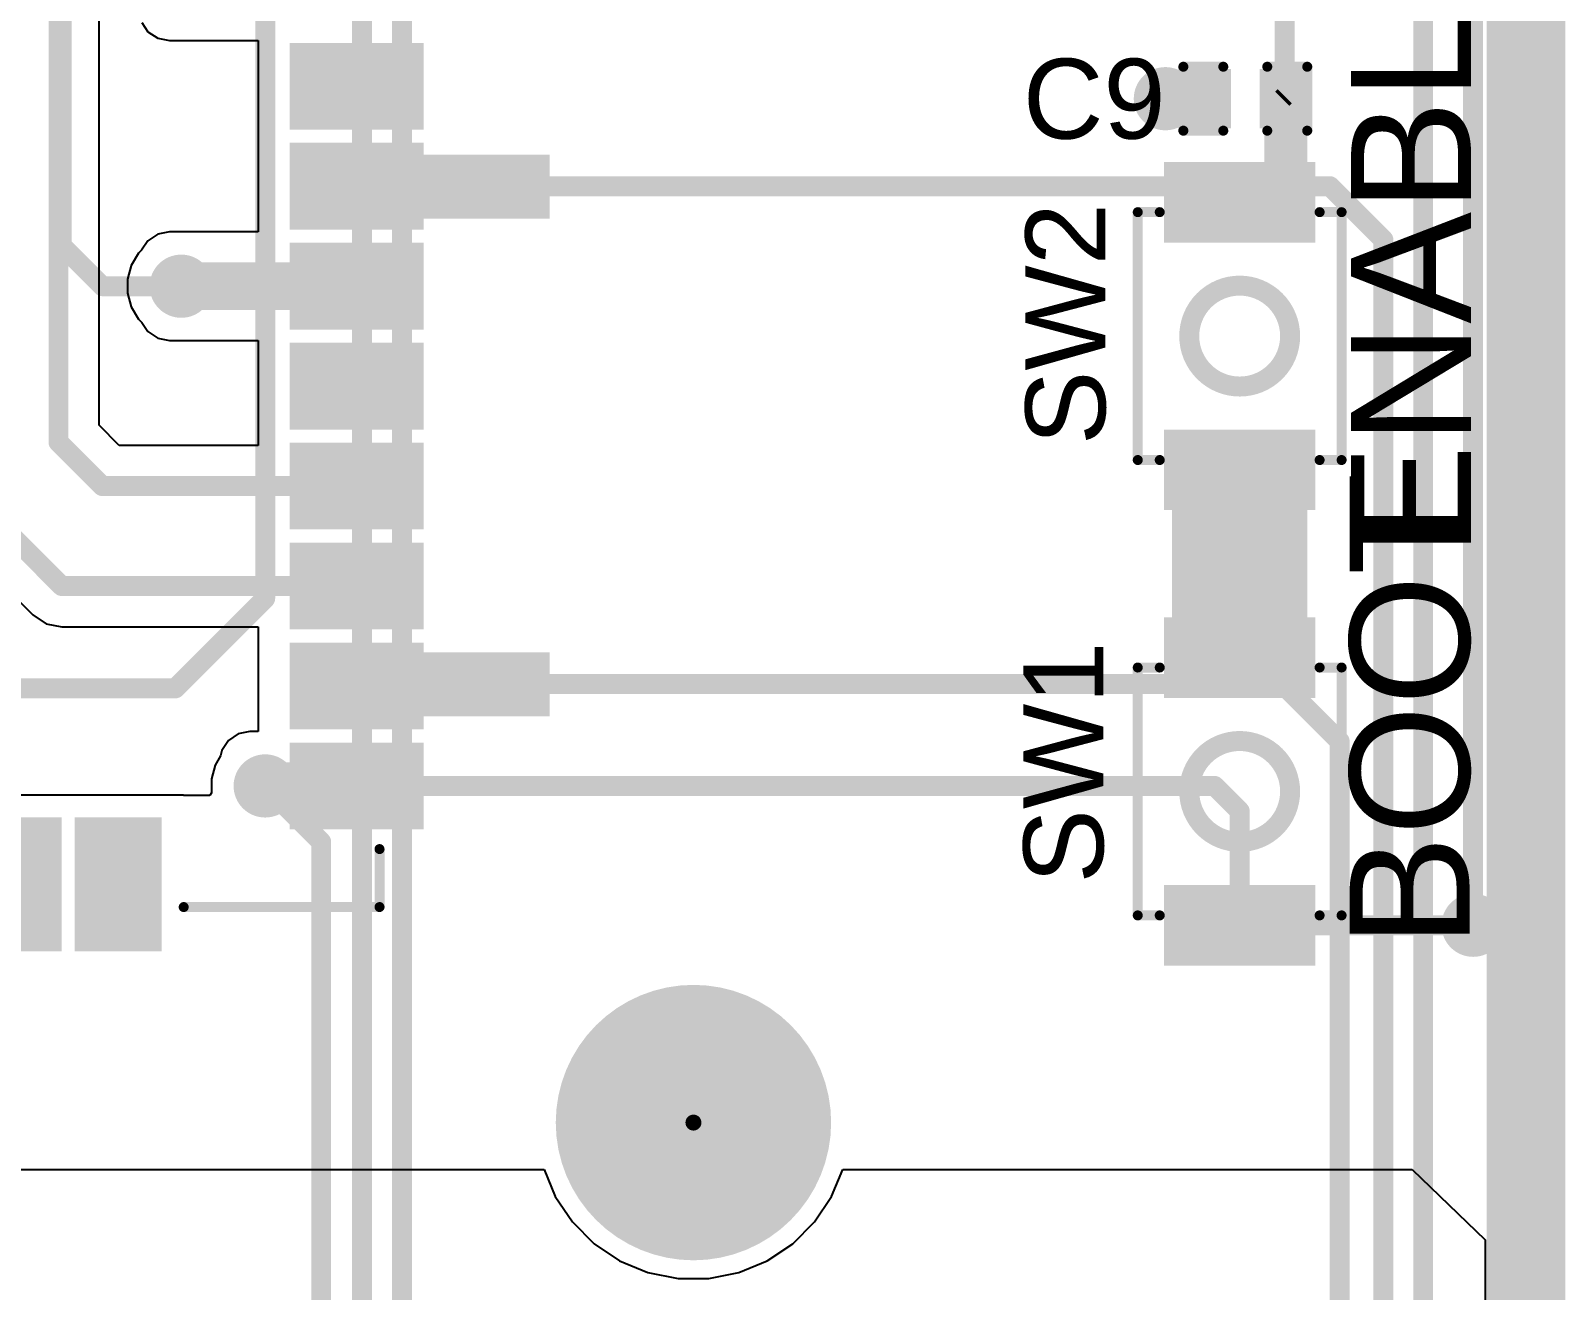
# Model space of a CAD drawing. Header units: millimetres. Extents: x -1.62 to 7.16, y -0.1 to 4.29.
# Drawn here: x 6.38 to 7.148, y 1.273 to 1.903 of the extents above; entities that cross this region are included whole.
import ezdxf

# ---------------------------------------------------------------- set-up
doc = ezdxf.new("R2010")
doc.units = ezdxf.units.MM
doc.header["$MEASUREMENT"] = 0
for name, color, linetype in [('BottomLayer', 5, 'Continuous'), ('BottomSolder', 6, 'Continuous'), ('Mechanical2', 216, 'Continuous'), ('PadHoleLayer', 156, 'Continuous'), ('TopLayer', 1, 'Continuous'), ('TopOverlay', 2, 'Continuous'), ('TopPaste', 8, 'Continuous'), ('TopSolder', 216, 'Continuous'), ('ViaHoleLayer', 16, 'Continuous')]:
    doc.layers.add(name, color=color, linetype=linetype)
doc.styles.add('Arial', font='', dxfattribs={"height": 0.2})
doc.styles.get('Arial').set_extended_font_data('Arial')

# ---------------------------------------------------------------- blocks, each defined once
blk = doc.blocks.new('ESP32_WROOM_32UE_N16_66')
at = {"layer": 'TopLayer'}
for points in [[(0.31496, 0.06732), (0.37402, 0.06732), (0.37402, 0.03189), (0.31496, 0.03189)], [(0.31496, 0.01732), (0.37402, 0.01732), (0.37402, -0.01811), (0.31496, -0.01811)], [(0.31496, -0.03268), (0.37402, -0.03268), (0.37402, -0.06811), (0.31496, -0.06811)], [(0.31496, -0.08268), (0.37402, -0.08268), (0.37402, -0.11811), (0.31496, -0.11811)], [(0.31496, -0.13268), (0.37402, -0.13268), (0.37402, -0.16811), (0.31496, -0.16811)], [(0.31496, -0.18268), (0.37402, -0.18268), (0.37402, -0.21811), (0.31496, -0.21811)], [(0.31496, -0.23268), (0.37402, -0.23268), (0.37402, -0.26811), (0.31496, -0.26811)], [(0.31496, -0.28268), (0.37402, -0.28268), (0.37402, -0.31811), (0.31496, -0.31811)], [(0.15748, -0.37913), (0.15748, -0.32008), (0.19291, -0.32008), (0.19291, -0.37913)], [(0.20748, -0.37913), (0.20748, -0.32008), (0.24291, -0.32008), (0.24291, -0.37913)]]:
    blk.add_hatch(color=1, dxfattribs=at).paths.add_polyline_path(points)
at = {"layer": 'TopPaste'}
for points in [[(0.31496, 0.06732), (0.37402, 0.06732), (0.37402, 0.03189), (0.31496, 0.03189)], [(0.31496, 0.01732), (0.37402, 0.01732), (0.37402, -0.01811), (0.31496, -0.01811)], [(0.31496, -0.03268), (0.37402, -0.03268), (0.37402, -0.06811), (0.31496, -0.06811)], [(0.31496, -0.08268), (0.37402, -0.08268), (0.37402, -0.11811), (0.31496, -0.11811)], [(0.31496, -0.13268), (0.37402, -0.13268), (0.37402, -0.16811), (0.31496, -0.16811)], [(0.31496, -0.18268), (0.37402, -0.18268), (0.37402, -0.21811), (0.31496, -0.21811)], [(0.31496, -0.23268), (0.37402, -0.23268), (0.37402, -0.26811), (0.31496, -0.26811)], [(0.31496, -0.28268), (0.37402, -0.28268), (0.37402, -0.31811), (0.31496, -0.31811)], [(0.15748, -0.37913), (0.15748, -0.32008), (0.19291, -0.32008), (0.19291, -0.37913)], [(0.20748, -0.37913), (0.20748, -0.32008), (0.24291, -0.32008), (0.24291, -0.37913)]]:
    blk.add_hatch(color=8, dxfattribs=at).paths.add_polyline_path(points)
at = {"layer": 'TopSolder'}
for points in [[(0.31096, 0.07132), (0.37802, 0.07132), (0.37802, 0.02789), (0.31096, 0.02789)], [(0.31096, 0.02132), (0.37802, 0.02132), (0.37802, -0.02211), (0.31096, -0.02211)], [(0.31096, -0.02868), (0.37802, -0.02868), (0.37802, -0.07211), (0.31096, -0.07211)], [(0.31096, -0.07868), (0.37802, -0.07868), (0.37802, -0.12211), (0.31096, -0.12211)], [(0.31096, -0.12868), (0.37802, -0.12868), (0.37802, -0.17211), (0.31096, -0.17211)], [(0.31096, -0.17868), (0.37802, -0.17868), (0.37802, -0.22211), (0.31096, -0.22211)], [(0.31096, -0.22868), (0.37802, -0.22868), (0.37802, -0.27211), (0.31096, -0.27211)], [(0.31096, -0.27868), (0.37802, -0.27868), (0.37802, -0.32211), (0.31096, -0.32211)], [(0.15348, -0.38313), (0.15348, -0.31608), (0.19691, -0.31608), (0.19691, -0.38313)], [(0.20348, -0.38313), (0.20348, -0.31608), (0.24691, -0.31608), (0.24691, -0.38313)]]:
    blk.add_hatch(color=216, dxfattribs=at).paths.add_polyline_path(points)
at = {"layer": 'TopOverlay', "const_width": 0.005}
for points in [[(0.356, -0.361), (0.356, -0.332)], [(0.258, -0.361), (0.356, -0.361)]]:
    blk.add_lwpolyline(points, dxfattribs=at)
at = {"layer": 'TopOverlay', "const_width": 0.0025}
for points in [[(0.35475, -0.332, 1), (0.35725, -0.332, 1)], [(0.25675, -0.361, 1), (0.25925, -0.361, 1)], [(0.35475, -0.361, 1), (0.35725, -0.361, 1)], [(0.35475, -0.361, 1), (0.35725, -0.361, 1)]]:
    blk.add_lwpolyline(points, format="xyb", close=True, dxfattribs=at)
blk = doc.blocks.new('B3U_1000P_87')
at = {"layer": 'TopLayer'}
for points in [[(-0.08307, 0.03386), (-0.05079, 0.03386), (-0.05079, -0.03386), (-0.08307, -0.03386)], [(0.05079, 0.03386), (0.08307, 0.03386), (0.08307, -0.03386), (0.05079, -0.03386)]]:
    blk.add_hatch(color=1, dxfattribs=at).paths.add_polyline_path(points)
at = {"layer": 'TopPaste'}
for points in [[(-0.08307, 0.03386), (-0.05079, 0.03386), (-0.05079, -0.03386), (-0.08307, -0.03386)], [(0.05079, 0.03386), (0.08307, 0.03386), (0.08307, -0.03386), (0.05079, -0.03386)]]:
    blk.add_hatch(color=8, dxfattribs=at).paths.add_polyline_path(points)
at = {"layer": 'TopSolder'}
for points in [[(-0.08707, 0.03786), (-0.04679, 0.03786), (-0.04679, -0.03786), (-0.08707, -0.03786)], [(0.04679, 0.03786), (0.08707, 0.03786), (0.08707, -0.03786), (0.04679, -0.03786)]]:
    blk.add_hatch(color=216, dxfattribs=at).paths.add_polyline_path(points)
at = {"layer": 'TopOverlay', "const_width": 0.005}
for points in [[(0.062, 0.051), (-0.062, 0.051)], [(-0.062, 0.04), (-0.062, 0.051)], [(0.062, 0.04), (0.062, 0.051)], [(-0.062, -0.051), (-0.062, -0.04)], [(0.062, -0.051), (0.062, -0.04)], [(0.062, -0.051), (-0.062, -0.051)]]:
    blk.add_lwpolyline(points, dxfattribs=at)
at = {"layer": 'TopOverlay'}
for points, const_width in [([(-0.06325, 0.051, 1), (-0.06075, 0.051, 1)], 0.0025), ([(-0.06325, 0.051, 1), (-0.06075, 0.051, 1)], 0.0025), ([(0.06075, 0.051, 1), (0.06325, 0.051, 1)], 0.0025), ([(0.06075, 0.051, 1), (0.06325, 0.051, 1)], 0.0025), ([(-0.06325, 0.04, 1), (-0.06075, 0.04, 1)], 0.0025), ([(0.06075, 0.04, 1), (0.06325, 0.04, 1)], 0.0025), ([(0.02524, 0, 1), (-0.02524, 0, 1)], 0.01), ([(-0.02774, 0, 1), (-0.02274, 0, 1)], 0.005), ([(0.02274, 0, 1), (0.02774, 0, 1)], 0.005), ([(-0.06325, -0.04, 1), (-0.06075, -0.04, 1)], 0.0025), ([(0.06075, -0.04, 1), (0.06325, -0.04, 1)], 0.0025), ([(-0.06325, -0.051, 1), (-0.06075, -0.051, 1)], 0.0025), ([(-0.06325, -0.051, 1), (-0.06075, -0.051, 1)], 0.0025), ([(0.06075, -0.051, 1), (0.06325, -0.051, 1)], 0.0025), ([(0.06075, -0.051, 1), (0.06325, -0.051, 1)], 0.0025)]:
    blk.add_lwpolyline(points, format="xyb", close=True, dxfattribs=dict(at, const_width=const_width))
blk = doc.blocks.new('B3U_1000P_88')
at = {"layer": 'TopLayer'}
for points in [[(-0.08307, 0.03386), (-0.05079, 0.03386), (-0.05079, -0.03386), (-0.08307, -0.03386)], [(0.05079, 0.03386), (0.08307, 0.03386), (0.08307, -0.03386), (0.05079, -0.03386)]]:
    blk.add_hatch(color=1, dxfattribs=at).paths.add_polyline_path(points)
at = {"layer": 'TopPaste'}
for points in [[(-0.08307, 0.03386), (-0.05079, 0.03386), (-0.05079, -0.03386), (-0.08307, -0.03386)], [(0.05079, 0.03386), (0.08307, 0.03386), (0.08307, -0.03386), (0.05079, -0.03386)]]:
    blk.add_hatch(color=8, dxfattribs=at).paths.add_polyline_path(points)
at = {"layer": 'TopSolder'}
for points in [[(-0.08707, 0.03786), (-0.04679, 0.03786), (-0.04679, -0.03786), (-0.08707, -0.03786)], [(0.04679, 0.03786), (0.08707, 0.03786), (0.08707, -0.03786), (0.04679, -0.03786)]]:
    blk.add_hatch(color=216, dxfattribs=at).paths.add_polyline_path(points)
at = {"layer": 'TopOverlay', "const_width": 0.005}
for points in [[(-0.062, 0.051), (0.062, 0.051)], [(-0.062, 0.051), (-0.062, 0.04)], [(0.062, 0.051), (0.062, 0.04)], [(-0.062, -0.04), (-0.062, -0.051)], [(0.062, -0.04), (0.062, -0.051)], [(-0.062, -0.051), (0.062, -0.051)]]:
    blk.add_lwpolyline(points, dxfattribs=at)
at = {"layer": 'TopOverlay'}
for points, const_width in [([(-0.06325, 0.051, 1), (-0.06075, 0.051, 1)], 0.0025), ([(-0.06325, 0.051, 1), (-0.06075, 0.051, 1)], 0.0025), ([(0.06075, 0.051, 1), (0.06325, 0.051, 1)], 0.0025), ([(0.06075, 0.051, 1), (0.06325, 0.051, 1)], 0.0025), ([(-0.06325, 0.04, 1), (-0.06075, 0.04, 1)], 0.0025), ([(0.06075, 0.04, 1), (0.06325, 0.04, 1)], 0.0025), ([(0.02524, 0, 1), (-0.02524, 0, 1)], 0.01), ([(-0.02774, 0, 1), (-0.02274, 0, 1)], 0.005), ([(0.02274, 0, 1), (0.02774, 0, 1)], 0.005), ([(-0.06325, -0.04, 1), (-0.06075, -0.04, 1)], 0.0025), ([(0.06075, -0.04, 1), (0.06325, -0.04, 1)], 0.0025), ([(-0.06325, -0.051, 1), (-0.06075, -0.051, 1)], 0.0025), ([(-0.06325, -0.051, 1), (-0.06075, -0.051, 1)], 0.0025), ([(0.06075, -0.051, 1), (0.06325, -0.051, 1)], 0.0025), ([(0.06075, -0.051, 1), (0.06325, -0.051, 1)], 0.0025)]:
    blk.add_lwpolyline(points, format="xyb", close=True, dxfattribs=dict(at, const_width=const_width))
blk = doc.blocks.new('C___0402_195')
at = {"layer": 'TopLayer'}
for points in [[(-0.0275, -0.0125), (-0.0275, 0.0125), (-0.0095, 0.0125), (-0.0095, -0.0125)], [(0.0095, -0.0125), (0.0095, 0.0125), (0.0275, 0.0125), (0.0275, -0.0125)]]:
    blk.add_hatch(color=1, dxfattribs=at).paths.add_polyline_path(points)
at = {"layer": 'TopPaste'}
for points in [[(-0.0275, -0.0125), (-0.0275, 0.0125), (-0.0095, 0.0125), (-0.0095, -0.0125)], [(0.0095, -0.0125), (0.0095, 0.0125), (0.0275, 0.0125), (0.0275, -0.0125)]]:
    blk.add_hatch(color=8, dxfattribs=at).paths.add_polyline_path(points)
at = {"layer": 'TopSolder'}
for points in [[(-0.02986, -0.01486), (-0.02986, 0.01486), (-0.00714, 0.01486), (-0.00714, -0.01486)], [(0.00714, -0.01486), (0.00714, 0.01486), (0.02986, 0.01486), (0.02986, -0.01486)]]:
    blk.add_hatch(color=216, dxfattribs=at).paths.add_polyline_path(points)
at = {"layer": 'TopOverlay', "const_width": 0.005}
for points in [[(-0.031, -0.016), (-0.031, 0.016)], [(-0.031, 0.016), (-0.011, 0.016)], [(0.011, 0.016), (0.031, 0.016)], [(0.031, -0.016), (0.031, 0.016)], [(-0.031, -0.016), (-0.011, -0.016)], [(0.011, -0.016), (0.031, -0.016)]]:
    blk.add_lwpolyline(points, dxfattribs=at)
at = {"layer": 'TopOverlay', "const_width": 0.0025}
for points in [[(-0.03225, 0.016, 1), (-0.02975, 0.016, 1)], [(-0.03225, 0.016, 1), (-0.02975, 0.016, 1)], [(-0.01225, 0.016, 1), (-0.00975, 0.016, 1)], [(0.00975, 0.016, 1), (0.01225, 0.016, 1)], [(0.02975, 0.016, 1), (0.03225, 0.016, 1)], [(0.02975, 0.016, 1), (0.03225, 0.016, 1)], [(-0.03225, -0.016, 1), (-0.02975, -0.016, 1)], [(-0.03225, -0.016, 1), (-0.02975, -0.016, 1)], [(-0.01225, -0.016, 1), (-0.00975, -0.016, 1)], [(0.00975, -0.016, 1), (0.01225, -0.016, 1)], [(0.02975, -0.016, 1), (0.03225, -0.016, 1)], [(0.02975, -0.016, 1), (0.03225, -0.016, 1)]]:
    blk.add_lwpolyline(points, format="xyb", close=True, dxfattribs=at)

msp = doc.modelspace()

# ---------------------------------------------------------------- hatches: boundary and pattern name
at = {"layer": 'BottomLayer'}
h = msp.add_hatch(color=5, dxfattribs=at)
edge = h.paths.add_edge_path()
edge.add_arc((6.948, 1.869), 0.01181, 0, 360)
h = msp.add_hatch(color=5, dxfattribs=at)
edge = h.paths.add_edge_path()
edge.add_arc((6.622, 1.82523), 0.01181, 0, 360)
h = msp.add_hatch(color=5, dxfattribs=at)
edge = h.paths.add_edge_path()
edge.add_arc((6.45558, 1.7752), 0.01181, 0, 360)
h = msp.add_hatch(color=5, dxfattribs=at)
edge = h.paths.add_edge_path()
edge.add_arc((6.97058, 1.63709), 0.01181, 0, 360)
h = msp.add_hatch(color=5, dxfattribs=at)
edge = h.paths.add_edge_path()
edge.add_arc((7.00019, 1.63629), 0.01181, 0, 360)
h = msp.add_hatch(color=5, dxfattribs=at)
edge = h.paths.add_edge_path()
edge.add_arc((6.622, 1.57621), 0.01181, 0, 360)
h = msp.add_hatch(color=5, dxfattribs=at)
edge = h.paths.add_edge_path()
edge.add_arc((6.49758, 1.5252), 0.01181, 0, 360)
h = msp.add_hatch(color=5, dxfattribs=at)
edge = h.paths.add_edge_path()
edge.add_arc((7.102, 1.45551), 0.01181, 0, 360)
at = {"layer": 'BottomSolder'}
h = msp.add_hatch(color=6, dxfattribs=at)
edge = h.paths.add_edge_path()
edge.add_arc((6.948, 1.869), 0.01581, 0, 360)
h = msp.add_hatch(color=6, dxfattribs=at)
edge = h.paths.add_edge_path()
edge.add_arc((6.622, 1.82523), 0.01581, 0, 360)
h = msp.add_hatch(color=6, dxfattribs=at)
edge = h.paths.add_edge_path()
edge.add_arc((6.45558, 1.7752), 0.01581, 0, 360)
h = msp.add_hatch(color=6, dxfattribs=at)
edge = h.paths.add_edge_path()
edge.add_arc((6.97058, 1.63709), 0.01581, 0, 360)
h = msp.add_hatch(color=6, dxfattribs=at)
edge = h.paths.add_edge_path()
edge.add_arc((7.00019, 1.63629), 0.01581, 0, 360)
h = msp.add_hatch(color=6, dxfattribs=at)
edge = h.paths.add_edge_path()
edge.add_arc((6.622, 1.57621), 0.01581, 0, 360)
h = msp.add_hatch(color=6, dxfattribs=at)
edge = h.paths.add_edge_path()
edge.add_arc((6.49758, 1.5252), 0.01581, 0, 360)
h = msp.add_hatch(color=6, dxfattribs=at)
edge = h.paths.add_edge_path()
edge.add_arc((7.102, 1.45551), 0.01581, 0, 360)
h = msp.add_hatch(color=6, dxfattribs=at)
edge = h.paths.add_edge_path()
edge.add_arc((6.71187, 1.35679), 0.004, 0, 360)
at = {"layer": 'PadHoleLayer'}
h = msp.add_hatch(color=156, dxfattribs=at)
edge = h.paths.add_edge_path()
edge.add_arc((6.71187, 1.35679), 0.06299, 0, 360)
at = {"layer": 'TopLayer'}
for points in [[(6.948, 1.8565), (6.9785, 1.8565), (6.9785, 1.8815), (6.948, 1.8815)], [(6.9975, 1.80103), (7.01905, 1.80103), (7.01905, 1.8815), (6.9975, 1.8815)], [(6.54329, 1.80901), (6.64, 1.80901), (6.64, 1.84101), (6.54329, 1.84101)], [(6.54329, 1.78709), (6.44965, 1.78709), (6.44965, 1.76335), (6.54329, 1.76335)], [(6.54329, 1.78709), (6.45558, 1.78709), (6.45558, 1.76335), (6.54329, 1.76335)], [(6.95133, 1.57323), (7.01905, 1.57323), (7.01905, 1.69945), (6.95133, 1.69945)], [(6.54329, 1.56), (6.64, 1.56), (6.64, 1.592), (6.54329, 1.592)], [(6.54329, 1.53709), (6.48996, 1.53709), (6.48996, 1.51335), (6.54329, 1.51335)], [(6.54329, 1.53709), (6.49758, 1.53709), (6.49758, 1.51335), (6.54329, 1.51335)]]:
    msp.add_hatch(color=1, dxfattribs=at).paths.add_polyline_path(points)
h = msp.add_hatch(color=1, dxfattribs=at)
edge = h.paths.add_edge_path()
edge.add_arc((6.948, 1.869), 0.01181, 0, 360)
h = msp.add_hatch(color=1, dxfattribs=at)
edge = h.paths.add_edge_path()
edge.add_arc((6.622, 1.82523), 0.01181, 0, 360)
h = msp.add_hatch(color=1, dxfattribs=at)
edge = h.paths.add_edge_path()
edge.add_arc((6.45558, 1.7752), 0.01181, 0, 360)
h = msp.add_hatch(color=1, dxfattribs=at)
edge = h.paths.add_edge_path()
edge.add_arc((6.97058, 1.63709), 0.01181, 0, 360)
h = msp.add_hatch(color=1, dxfattribs=at)
edge = h.paths.add_edge_path()
edge.add_arc((7.00019, 1.63629), 0.01181, 0, 360)
h = msp.add_hatch(color=1, dxfattribs=at)
edge = h.paths.add_edge_path()
edge.add_arc((6.622, 1.57621), 0.01181, 0, 360)
h = msp.add_hatch(color=1, dxfattribs=at)
edge = h.paths.add_edge_path()
edge.add_arc((6.49758, 1.5252), 0.01181, 0, 360)
h = msp.add_hatch(color=1, dxfattribs=at)
edge = h.paths.add_edge_path()
edge.add_arc((7.102, 1.45551), 0.01181, 0, 360)
at = {"layer": 'TopSolder'}
h = msp.add_hatch(color=216, dxfattribs=at)
edge = h.paths.add_edge_path()
edge.add_arc((6.948, 1.869), 0.01581, 0, 360)
h = msp.add_hatch(color=216, dxfattribs=at)
edge = h.paths.add_edge_path()
edge.add_arc((6.622, 1.82523), 0.01581, 0, 360)
h = msp.add_hatch(color=216, dxfattribs=at)
edge = h.paths.add_edge_path()
edge.add_arc((6.45558, 1.7752), 0.01581, 0, 360)
h = msp.add_hatch(color=216, dxfattribs=at)
edge = h.paths.add_edge_path()
edge.add_arc((6.97058, 1.63709), 0.01581, 0, 360)
h = msp.add_hatch(color=216, dxfattribs=at)
edge = h.paths.add_edge_path()
edge.add_arc((7.00019, 1.63629), 0.01581, 0, 360)
h = msp.add_hatch(color=216, dxfattribs=at)
edge = h.paths.add_edge_path()
edge.add_arc((6.622, 1.57621), 0.01581, 0, 360)
h = msp.add_hatch(color=216, dxfattribs=at)
edge = h.paths.add_edge_path()
edge.add_arc((6.49758, 1.5252), 0.01581, 0, 360)
h = msp.add_hatch(color=216, dxfattribs=at)
edge = h.paths.add_edge_path()
edge.add_arc((7.102, 1.45551), 0.01581, 0, 360)
h = msp.add_hatch(color=216, dxfattribs=at)
edge = h.paths.add_edge_path()
edge.add_arc((6.71187, 1.35679), 0.004, 0, 360)
at = {"layer": 'ViaHoleLayer'}
h = msp.add_hatch(color=16, dxfattribs=at)
edge = h.paths.add_edge_path()
edge.add_arc((6.948, 1.869), 0.00591, 0, 360)
h = msp.add_hatch(color=16, dxfattribs=at)
edge = h.paths.add_edge_path()
edge.add_arc((6.622, 1.82523), 0.00591, 0, 360)
h = msp.add_hatch(color=16, dxfattribs=at)
edge = h.paths.add_edge_path()
edge.add_arc((6.45558, 1.7752), 0.00591, 0, 360)
h = msp.add_hatch(color=16, dxfattribs=at)
edge = h.paths.add_edge_path()
edge.add_arc((6.97058, 1.63709), 0.00591, 0, 360)
h = msp.add_hatch(color=16, dxfattribs=at)
edge = h.paths.add_edge_path()
edge.add_arc((7.00019, 1.63629), 0.00591, 0, 360)
h = msp.add_hatch(color=16, dxfattribs=at)
edge = h.paths.add_edge_path()
edge.add_arc((6.622, 1.57621), 0.00591, 0, 360)
h = msp.add_hatch(color=16, dxfattribs=at)
edge = h.paths.add_edge_path()
edge.add_arc((6.49758, 1.5252), 0.00591, 0, 360)
h = msp.add_hatch(color=16, dxfattribs=at)
edge = h.paths.add_edge_path()
edge.add_arc((7.102, 1.45551), 0.00591, 0, 360)

# ---------------------------------------------------------------- linework, layer by layer
at = {"layer": 'BottomLayer', "const_width": 0.01}
for points in [[(6.39571, 1.79558), (6.39571, 2.73931)], [(7.102, 1.45551), (7.102, 2.491)], [(7.077, 0.88147), (7.077, 2.096)], [(6.49758, 1.619), (6.49758, 2.07455)], [(6.54598, 1.18239), (6.54598, 1.9822)], [(6.566, 1.174), (6.566, 1.95223)], [(6.622, 1.82523), (7.03028, 1.82523)], [(7.03028, 1.82523), (7.0571, 1.7984)], [(6.39571, 1.79558), (6.4161, 1.7752)], [(7.0571, 0.89395), (7.0571, 1.7984)], [(6.4161, 1.7752), (6.45558, 1.7752)], [(6.45258, 1.574), (6.49758, 1.619)], [(5.85565, 1.574), (6.45258, 1.574)], [(6.622, 1.57621), (7.00655, 1.57621)], [(7.00655, 1.57621), (7.03521, 1.54756)], [(7.03521, 0.90444), (7.03521, 1.54756)], [(6.49758, 1.5252), (6.52559, 1.4972)], [(6.52559, 1.18759), (6.52559, 1.4972)]]:
    msp.add_lwpolyline(points, dxfattribs=at)
at = {"layer": 'BottomLayer', "const_width": 0.005}
for points in [[(6.6195, 1.82523, 1), (6.6245, 1.82523, 1)], [(7.02778, 1.82523, 1), (7.03278, 1.82523, 1)], [(7.02778, 1.82523, 1), (7.03278, 1.82523, 1)], [(6.39321, 1.79558, 1), (6.39821, 1.79558, 1)], [(6.39321, 1.79558, 1), (6.39821, 1.79558, 1)], [(7.0546, 1.7984, 1), (7.0596, 1.7984, 1)], [(7.0546, 1.7984, 1), (7.0596, 1.7984, 1)], [(6.4136, 1.7752, 1), (6.4186, 1.7752, 1)], [(6.4136, 1.7752, 1), (6.4186, 1.7752, 1)], [(6.45308, 1.7752, 1), (6.45808, 1.7752, 1)], [(6.49508, 1.619, 1), (6.50008, 1.619, 1)], [(6.49508, 1.619, 1), (6.50008, 1.619, 1)], [(6.45008, 1.574, 1), (6.45508, 1.574, 1)], [(6.45008, 1.574, 1), (6.45508, 1.574, 1)], [(6.6195, 1.57621, 1), (6.6245, 1.57621, 1)], [(7.00405, 1.57621, 1), (7.00905, 1.57621, 1)], [(7.00405, 1.57621, 1), (7.00905, 1.57621, 1)], [(7.03271, 1.54756, 1), (7.03771, 1.54756, 1)], [(7.03271, 1.54756, 1), (7.03771, 1.54756, 1)], [(6.49508, 1.5252, 1), (6.50008, 1.5252, 1)], [(6.52309, 1.4972, 1), (6.52809, 1.4972, 1)], [(6.52309, 1.4972, 1), (6.52809, 1.4972, 1)], [(7.0995, 1.45551, 1), (7.1045, 1.45551, 1)]]:
    msp.add_lwpolyline(points, format="xyb", close=True, dxfattribs=at)
at = {"layer": 'Mechanical2', "const_width": 0.03937}
msp.add_lwpolyline([(7.12844, 4.17154), (7.12844, 0.75239)], dxfattribs=at)
at = {"layer": 'Mechanical2'}
for points, const_width in [([(6.76109, 1.35679, 1), (6.66266, 1.35679, 1)], 0.03937), ([(6.65282, 1.35679, 1), (6.6725, 1.35679, 1)], 0.01969), ([(6.75124, 1.35679, 1), (6.77093, 1.35679, 1)], 0.01969)]:
    msp.add_lwpolyline(points, format="xyb", close=True, dxfattribs=dict(at, const_width=const_width))
at = {"layer": 'TopLayer'}
for p, q in [((6.41455, 1.70562), (6.41455, 2.39296)), ((6.43583, 1.90704), (6.43884, 1.90253)), ((6.43884, 1.90253), (6.4438, 1.89922)), ((6.4438, 1.89922), (6.44965, 1.89805)), ((6.44965, 1.89805), (6.494, 1.89805)), ((6.494, 1.89805), (6.494, 1.80239)), ((6.43884, 1.79791), (6.43575, 1.79328)), ((6.4438, 1.80122), (6.43884, 1.79791)), ((6.44965, 1.80239), (6.4438, 1.80122)), ((6.494, 1.80239), (6.44965, 1.80239)), ((6.43413, 1.79166), (6.4306, 1.78555)), ((6.43575, 1.79328), (6.43413, 1.79166)), ((6.4306, 1.78555), (6.42877, 1.77873)), ((6.42877, 1.77873), (6.42877, 1.77167)), ((6.42877, 1.77167), (6.4306, 1.76485)), ((6.4306, 1.76485), (6.43413, 1.75874)), ((6.43413, 1.75874), (6.43583, 1.75704)), ((6.43583, 1.75704), (6.43884, 1.75253)), ((6.43884, 1.75253), (6.4438, 1.74922)), ((6.4438, 1.74922), (6.44965, 1.74805)), ((6.44965, 1.74805), (6.494, 1.74805)), ((6.494, 1.74805), (6.494, 1.69559)), ((6.42458, 1.69559), (6.41455, 1.70562)), ((6.494, 1.69559), (6.42458, 1.69559)), ((6.35646, 1.63574), (6.3814, 1.61079)), ((6.3814, 1.61079), (6.38802, 1.60637)), ((6.38802, 1.60637), (6.39582, 1.60482)), ((6.39582, 1.60482), (6.39582, 1.60482)), ((6.39582, 1.60482), (6.494, 1.60482)), ((6.494, 1.60482), (6.494, 1.55239)), ((6.48411, 1.55122), (6.47915, 1.54791)), ((6.48996, 1.55239), (6.48411, 1.55122)), ((6.494, 1.55239), (6.48996, 1.55239)), ((6.47915, 1.54791), (6.47583, 1.54294)), ((6.47529, 1.54021), (6.4726, 1.53555)), ((6.47583, 1.54294), (6.47529, 1.54021)), ((6.4726, 1.53555), (6.47077, 1.52873)), ((6.47077, 1.52873), (6.47077, 1.52167)), ((6.45672, 1.52053), (5.94128, 1.52053)), ((6.45672, 1.52049), (6.45672, 1.52053)), ((6.46986, 1.52049), (6.45672, 1.52049)), ((6.47077, 1.52167), (6.46986, 1.52049)), ((6.015, 1.33333), (6.63717, 1.33333)), ((6.63717, 1.33333), (6.64276, 1.31984)), ((6.78099, 1.31984), (6.78658, 1.33333)), ((6.78658, 1.33333), (7.07153, 1.33333)), ((7.07153, 1.33333), (7.10805, 1.29811)), ((6.64276, 1.31984), (6.65129, 1.30707)), ((6.77245, 1.30707), (6.78099, 1.31984)), ((6.65129, 1.30707), (6.66216, 1.29621)), ((6.76159, 1.29621), (6.77245, 1.30707)), ((7.10805, 1.29811), (7.10805, 0.75239)), ((6.66216, 1.29621), (6.67493, 1.28767)), ((6.74882, 1.28767), (6.76159, 1.29621)), ((6.67493, 1.28767), (6.68912, 1.28179)), ((6.73462, 1.28179), (6.74882, 1.28767)), ((6.68912, 1.28179), (6.70419, 1.2788)), ((6.70419, 1.2788), (6.71955, 1.2788)), ((6.71955, 1.2788), (6.73462, 1.28179))]:
    msp.add_line(p, q, dxfattribs=at)
at = {"layer": 'TopLayer', "const_width": 0.01}
for points in [[(6.39416, 1.69717), (6.39416, 2.39296)], [(7.00776, 1.87026), (7.00776, 1.94979)], [(7.0065, 1.869), (7.00776, 1.87026)], [(6.39416, 1.69717), (6.41613, 1.6752)], [(6.41613, 1.6752), (6.54329, 1.6752)], [(6.37088, 1.65016), (6.39582, 1.62521)], [(6.39582, 1.62521), (6.54329, 1.62521)], [(6.54329, 1.52521), (6.97258, 1.52521)], [(6.97258, 1.52521), (6.98519, 1.51261)], [(6.98519, 1.45551), (6.98519, 1.51261)], [(6.98519, 1.45551), (7.102, 1.45551)]]:
    msp.add_lwpolyline(points, dxfattribs=at)
at = {"layer": 'TopLayer', "const_width": 0.005}
for points in [[(7.004, 1.869, 1), (7.009, 1.869, 1)], [(7.00526, 1.87026, 1), (7.01026, 1.87026, 1)], [(7.00526, 1.87026, 1), (7.01026, 1.87026, 1)], [(6.39166, 1.69717, 1), (6.39666, 1.69717, 1)], [(6.39166, 1.69717, 1), (6.39666, 1.69717, 1)], [(6.41363, 1.6752, 1), (6.41863, 1.6752, 1)], [(6.41363, 1.6752, 1), (6.41863, 1.6752, 1)], [(6.54079, 1.6752, 1), (6.54579, 1.6752, 1)], [(6.39332, 1.62521, 1), (6.39832, 1.62521, 1)], [(6.39332, 1.62521, 1), (6.39832, 1.62521, 1)], [(6.54079, 1.62521, 1), (6.54579, 1.62521, 1)], [(6.54079, 1.52521, 1), (6.54579, 1.52521, 1)], [(6.97008, 1.52521, 1), (6.97508, 1.52521, 1)], [(6.97008, 1.52521, 1), (6.97508, 1.52521, 1)], [(6.98269, 1.51261, 1), (6.98769, 1.51261, 1)], [(6.98269, 1.51261, 1), (6.98769, 1.51261, 1)], [(6.98269, 1.45551, 1), (6.98769, 1.45551, 1)], [(6.98269, 1.45551, 1), (6.98769, 1.45551, 1)], [(7.0995, 1.45551, 1), (7.1045, 1.45551, 1)]]:
    msp.add_lwpolyline(points, format="xyb", close=True, dxfattribs=at)

# ---------------------------------------------------------------- block references
for name, p in [('ESP32_WROOM_32UE_N16_66', (6.1988, 1.82561)), ('C___0402_195', (6.988, 1.869))]:
    msp.add_blockref(name, p)
for name, p, rotation in [('B3U_1000P_87', (6.98519, 1.75024), 270), ('B3U_1000P_88', (6.98519, 1.52244), 90)]:
    msp.add_blockref(name, p, dxfattribs=dict(rotation=rotation))

# ---------------------------------------------------------------- texts
at = {"layer": 'TopOverlay', "style": 'Arial'}
for s, height, p in [('ENABLE', 0.06, (7.10092, 1.64001)), ('SW2', 0.04, (6.91799, 1.69568)), ('BOOT', 0.06, (7.10022, 1.44446)), ('SW1', 0.04, (6.91699, 1.47635))]:
    msp.add_text(s, height=height, rotation=90, dxfattribs=at).set_placement(p)
msp.add_text('C9', height=0.04, dxfattribs=at).set_placement((6.87668, 1.84901))

doc.saveas('drawing.dxf')
